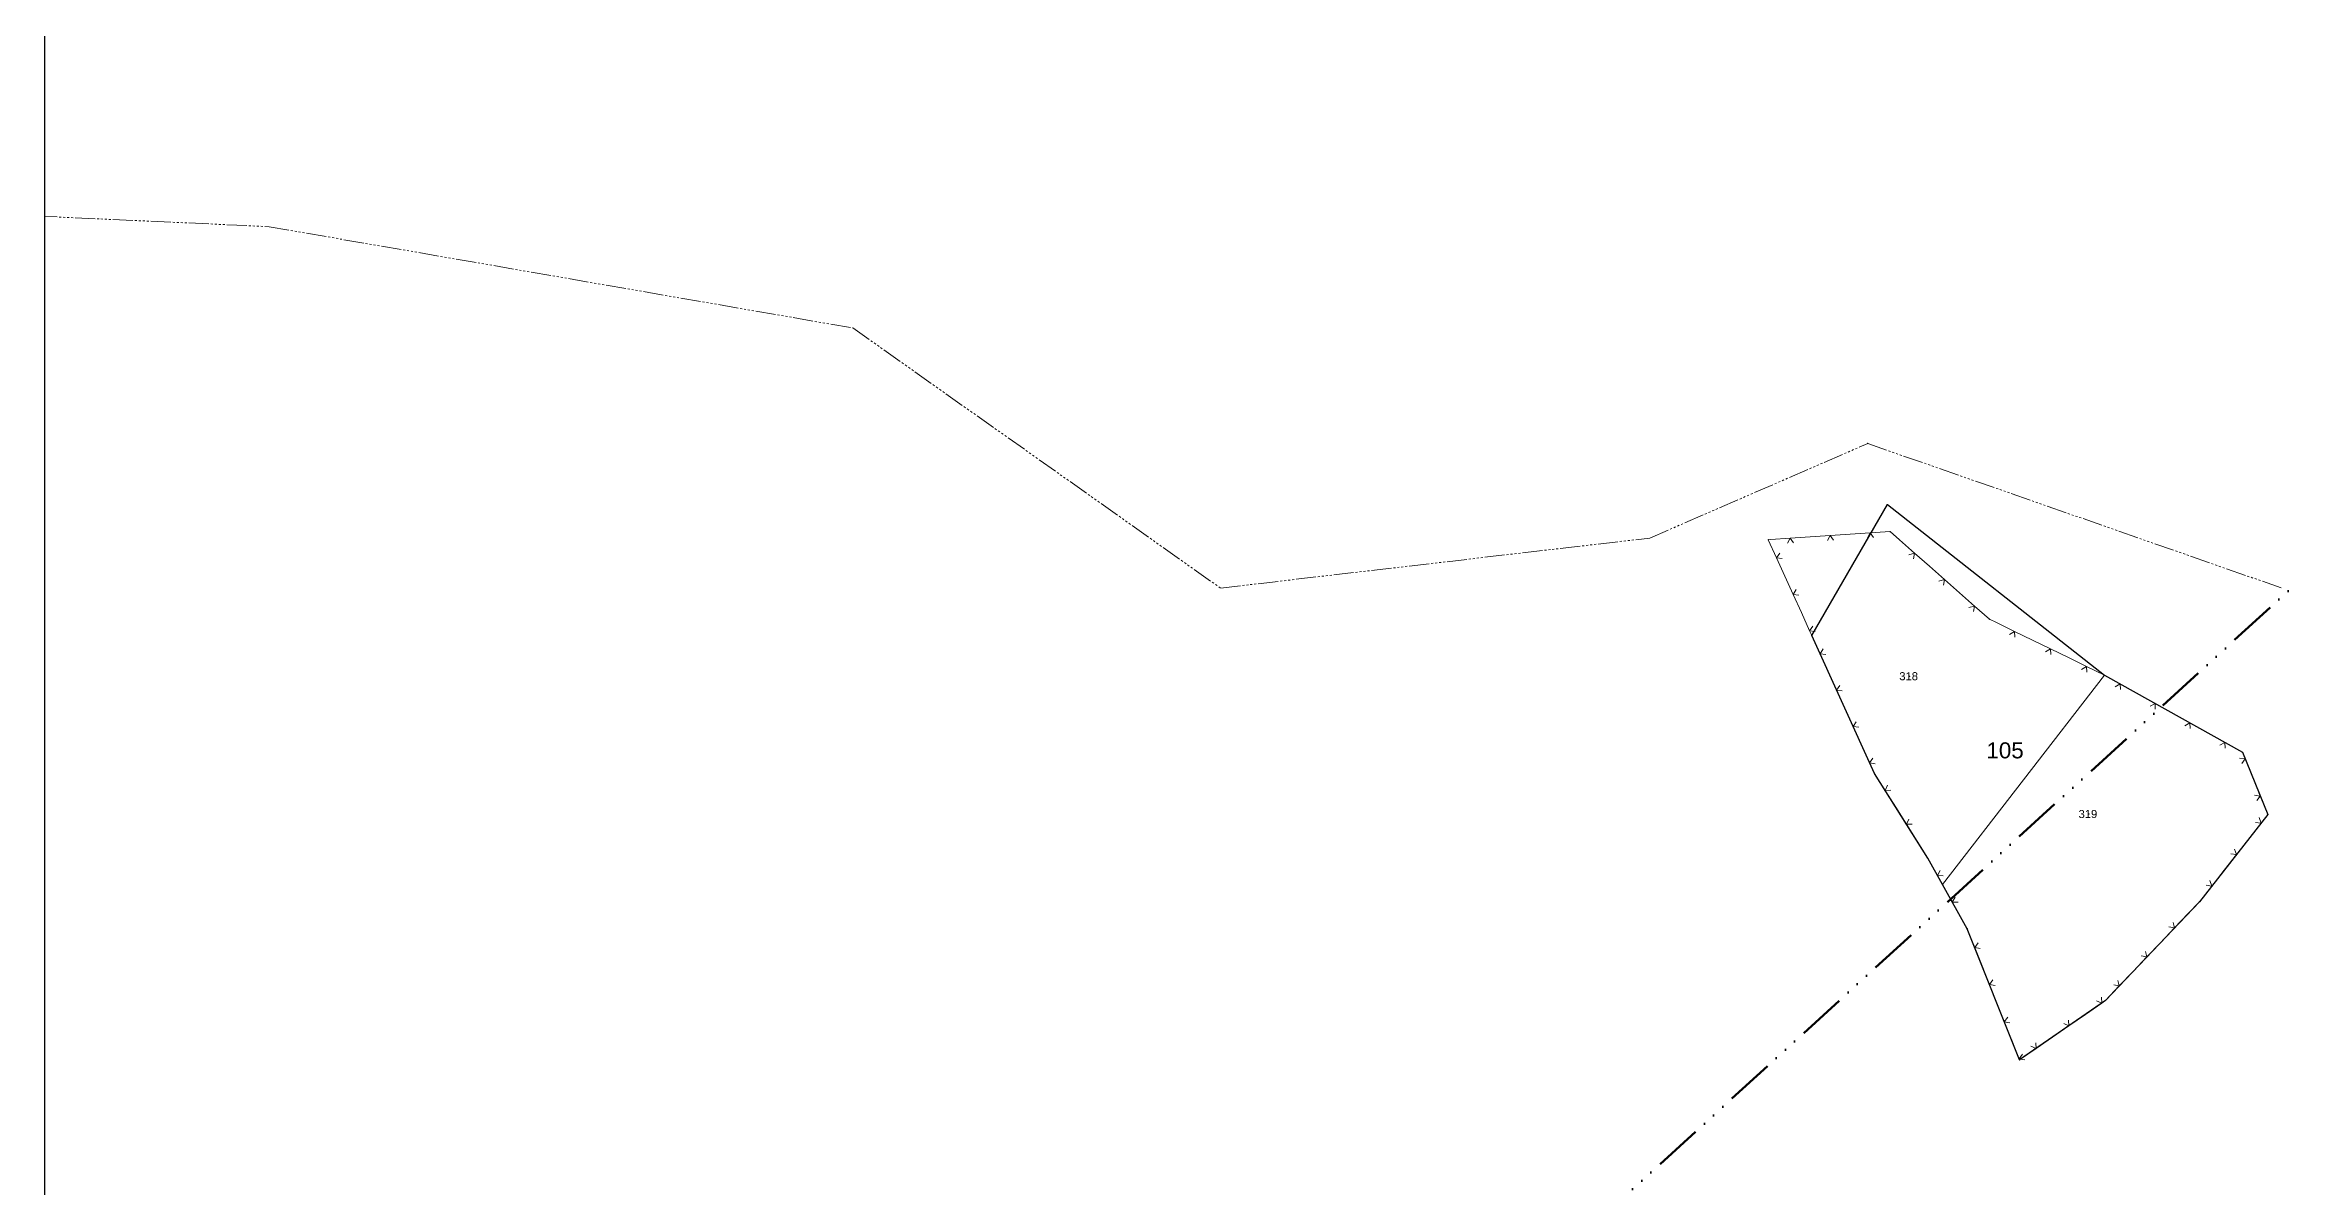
# Model space of a CAD drawing. Header units: millimetres. Extents: x 615240 to 617330, y 4151758 to 4153557.
# Drawn here: x 615240 to 615800, y 4152808 to 4153094 of the extents above; entities that cross this region are included whole.
import ezdxf
from ezdxf.xclip import XClip

# ---------------------------------------------------------------- set-up
doc = ezdxf.new("R2010")
doc.units = ezdxf.units.MM
doc.header["$XCLIPFRAME"] = 2
doc.linetypes.add('ACAD_ISO14W100', pattern=[24, 12, -3, 0, -3, 0, -3, 0, -3])
for name, color, linetype, lineweight in [('01_UYGALAN_TARAMA', 26, 'Continuous', 20), ('02_ADA_ALN_YENI', 7, 'Continuous', 30), ('02_ADA_NO_YENI', 18, 'Continuous', 0), ('03_PARSEL_ALN_ESKI', 18, 'Continuous', 0), ('03_PARSEL_ALN_YENI', 171, 'Continuous', 0), ('03_PARSEL_NO_ESKI', 5, 'Continuous', 0), ('03_PARSEL_SNR_YENI', 5, 'Continuous', 0), ('06_DETAY_SNR_KROKI', 4, 'Continuous', 0), ('07_SNRTIP_GECERLI', 30, 'Continuous', 0), ('07_SNRTIP_SABIT', 18, 'Continuous', 0), ('NOKTA_DETAY_YENI', 171, 'Continuous', 0), ('NOKTA_PARSEL_ESKI', 6, 'Continuous', 0), ('NOKTA_PARSEL_YENI', 30, 'Continuous', 0), ('TRAFO_BOLGE_TUM', 254, 'ACAD_ISO14W100', 70)]:
    doc.layers.add(name, color=color, linetype=linetype, lineweight=lineweight)
doc.styles.get("Standard").update_dxf_attribs({"font": 'Arial'})

# ---------------------------------------------------------------- blocks, each defined once
blk = doc.blocks.new('fggg')
at = {"layer": '01_UYGALAN_TARAMA', "color": 252}
for p, q in [((615238.48, 4153050.81, 622.53), (615243.48, 4153050.59, 622.53)), ((615243.98, 4153050.56, 622.53), (615244.48, 4153050.54, 622.53)), ((615244.97, 4153050.52, 622.53), (615245.47, 4153050.49, 622.53)), ((615245.97, 4153050.47, 622.53), (615246.47, 4153050.45, 622.53)), ((615246.97, 4153050.43, 622.53), (615247.47, 4153050.4, 622.53)), ((615247.97, 4153050.38, 622.53), (615252.97, 4153050.15, 622.53)), ((615253.47, 4153050.13, 622.53), (615253.97, 4153050.11, 622.53)), ((615254.46, 4153050.08, 622.53), (615254.96, 4153050.06, 622.53)), ((615255.46, 4153050.04, 622.53), (615255.96, 4153050.01, 622.53)), ((615256.46, 4153049.99, 622.53), (615256.96, 4153049.97, 622.53)), ((615257.46, 4153049.95, 622.53), (615262.46, 4153049.72, 622.53)), ((615262.96, 4153049.69, 622.53), (615263.46, 4153049.67, 622.53)), ((615263.95, 4153049.65, 622.53), (615264.45, 4153049.63, 622.53)), ((615264.95, 4153049.6, 622.53), (615265.45, 4153049.58, 622.53)), ((615265.95, 4153049.56, 622.53), (615266.45, 4153049.53, 622.53)), ((615266.95, 4153049.51, 622.53), (615271.95, 4153049.28, 622.53)), ((615272.45, 4153049.26, 622.53), (615272.95, 4153049.24, 622.53)), ((615273.44, 4153049.21, 622.53), (615273.94, 4153049.19, 622.53)), ((615274.44, 4153049.17, 622.53), (615274.94, 4153049.15, 622.53)), ((615275.44, 4153049.12, 622.53), (615275.94, 4153049.1, 622.53)), ((615276.44, 4153049.08, 622.53), (615281.44, 4153048.85, 622.53)), ((615281.94, 4153048.83, 622.53), (615282.44, 4153048.8, 622.53)), ((615282.93, 4153048.78, 622.53), (615283.43, 4153048.76, 622.53)), ((615283.93, 4153048.74, 622.53), (615284.43, 4153048.71, 622.53)), ((615284.93, 4153048.69, 622.53), (615285.43, 4153048.67, 622.53)), ((615285.93, 4153048.64, 622.53), (615290.93, 4153048.42, 622.53)), ((615291.43, 4153048.39, 622.53), (615291.93, 4153048.37, 622.53)), ((615292.43, 4153048.35, 622.53), (615292.92, 4153048.32, 622.53)), ((615293.42, 4153048.3, 622.53), (615293.92, 4153048.28, 622.53)), ((615294.42, 4153048.26, 622.53), (615294.92, 4153048.23, 622.53)), ((615295.42, 4153048.21, 622.53), (615296.49, 4153048.16, 622.53)), ((615296.49, 4153048.16, 622.53), (615301.41, 4153047.31, 622.53)), ((615301.9, 4153047.22, 622.53), (615302.4, 4153047.14, 622.53)), ((615302.89, 4153047.05, 622.53), (615303.38, 4153046.96, 622.53)), ((615303.87, 4153046.88, 622.53), (615304.37, 4153046.79, 622.53)), ((615304.86, 4153046.71, 622.53), (615305.35, 4153046.62, 622.53)), ((615305.85, 4153046.54, 622.53), (615310.77, 4153045.68, 622.53)), ((615311.26, 4153045.6, 622.53), (615311.76, 4153045.51, 622.53)), ((615312.25, 4153045.43, 622.53), (615312.74, 4153045.34, 622.53)), ((615313.24, 4153045.26, 622.53), (615313.73, 4153045.17, 622.53)), ((615314.22, 4153045.08, 622.53), (615314.71, 4153045, 622.53)), ((615315.21, 4153044.91, 622.53), (615320.13, 4153044.06, 622.53)), ((615320.62, 4153043.97, 622.53), (615321.12, 4153043.89, 622.53)), ((615321.61, 4153043.8, 622.53), (615322.1, 4153043.72, 622.53)), ((615322.6, 4153043.63, 622.53), (615323.09, 4153043.55, 622.53)), ((615323.58, 4153043.46, 622.53), (615324.07, 4153043.38, 622.53)), ((615324.57, 4153043.29, 622.53), (615329.49, 4153042.43, 622.53)), ((615329.98, 4153042.35, 622.53), (615330.48, 4153042.26, 622.53)), ((615330.97, 4153042.18, 622.53), (615331.46, 4153042.09, 622.53)), ((615331.96, 4153042.01, 622.53), (615332.45, 4153041.92, 622.53)), ((615332.94, 4153041.84, 622.53), (615333.43, 4153041.75, 622.53)), ((615333.93, 4153041.67, 622.53), (615338.85, 4153040.81, 622.53)), ((615339.35, 4153040.73, 622.53), (615339.84, 4153040.64, 622.53)), ((615340.33, 4153040.55, 622.53), (615340.82, 4153040.47, 622.53)), ((615341.32, 4153040.38, 622.53), (615341.81, 4153040.3, 622.53)), ((615342.3, 4153040.21, 622.53), (615342.79, 4153040.13, 622.53)), ((615343.29, 4153040.04, 622.53), (615348.21, 4153039.19, 622.53)), ((615348.71, 4153039.1, 622.53), (615349.2, 4153039.02, 622.53)), ((615349.69, 4153038.93, 622.53), (615350.18, 4153038.85, 622.53)), ((615350.68, 4153038.76, 622.53), (615351.17, 4153038.67, 622.53)), ((615351.66, 4153038.59, 622.53), (615352.15, 4153038.5, 622.53)), ((615352.65, 4153038.42, 622.53), (615357.57, 4153037.56, 622.53)), ((615358.07, 4153037.48, 622.53), (615358.56, 4153037.39, 622.53)), ((615359.05, 4153037.31, 622.53), (615359.54, 4153037.22, 622.53)), ((615360.04, 4153037.14, 622.53), (615360.53, 4153037.05, 622.53)), ((615361.02, 4153036.96, 622.53), (615361.51, 4153036.88, 622.53)), ((615362.01, 4153036.79, 622.53), (615366.93, 4153035.94, 622.53)), ((615367.43, 4153035.85, 622.53), (615367.92, 4153035.77, 622.53)), ((615368.41, 4153035.68, 622.53), (615368.9, 4153035.6, 622.53)), ((615369.4, 4153035.51, 622.53), (615369.89, 4153035.43, 622.53)), ((615370.38, 4153035.34, 622.53), (615370.87, 4153035.26, 622.53)), ((615371.37, 4153035.17, 622.53), (615376.29, 4153034.32, 622.53)), ((615376.79, 4153034.23, 622.53), (615377.28, 4153034.14, 622.53)), ((615377.77, 4153034.06, 622.53), (615378.26, 4153033.97, 622.53)), ((615378.76, 4153033.89, 622.53), (615379.25, 4153033.8, 622.53)), ((615379.74, 4153033.72, 622.53), (615380.23, 4153033.63, 622.53)), ((615380.73, 4153033.55, 622.53), (615385.65, 4153032.69, 622.53)), ((615386.15, 4153032.61, 622.53), (615386.64, 4153032.52, 622.53)), ((615387.13, 4153032.43, 622.53), (615387.62, 4153032.35, 622.53)), ((615388.12, 4153032.26, 622.53), (615388.61, 4153032.18, 622.53)), ((615389.1, 4153032.09, 622.53), (615389.59, 4153032.01, 622.53)), ((615390.09, 4153031.92, 622.53), (615395.01, 4153031.07, 622.53)), ((615395.51, 4153030.98, 622.53), (615396, 4153030.9, 622.53)), ((615396.49, 4153030.81, 622.53), (615396.98, 4153030.73, 622.53)), ((615397.48, 4153030.64, 622.53), (615397.97, 4153030.55, 622.53)), ((615398.46, 4153030.47, 622.53), (615398.95, 4153030.38, 622.53)), ((615399.45, 4153030.3, 622.53), (615404.37, 4153029.44, 622.53)), ((615404.87, 4153029.36, 622.53), (615405.36, 4153029.27, 622.53)), ((615405.85, 4153029.19, 622.53), (615406.34, 4153029.1, 622.53)), ((615406.84, 4153029.02, 622.53), (615407.33, 4153028.93, 622.53)), ((615407.82, 4153028.85, 622.53), (615408.31, 4153028.76, 622.53)), ((615408.81, 4153028.67, 622.53), (615413.73, 4153027.82, 622.53)), ((615414.23, 4153027.73, 622.53), (615414.72, 4153027.65, 622.53)), ((615415.21, 4153027.56, 622.53), (615415.7, 4153027.48, 622.53)), ((615416.2, 4153027.39, 622.53), (615416.69, 4153027.31, 622.53)), ((615417.18, 4153027.22, 622.53), (615417.67, 4153027.14, 622.53)), ((615418.17, 4153027.05, 622.53), (615423.09, 4153026.2, 622.53)), ((615423.59, 4153026.11, 622.53), (615424.08, 4153026.02, 622.53)), ((615424.57, 4153025.94, 622.53), (615425.06, 4153025.85, 622.53)), ((615425.56, 4153025.77, 622.53), (615426.05, 4153025.68, 622.53)), ((615426.54, 4153025.6, 622.53), (615427.04, 4153025.51, 622.53)), ((615427.53, 4153025.43, 622.53), (615432.45, 4153024.57, 622.53)), ((615432.95, 4153024.49, 622.53), (615433.44, 4153024.4, 622.53)), ((615433.93, 4153024.32, 622.53), (615434.42, 4153024.23, 622.53)), ((615434.92, 4153024.14, 622.53), (615435.41, 4153024.06, 622.53)), ((615435.9, 4153023.97, 622.53), (615436.4, 4153023.89, 622.53)), ((615436.89, 4153023.8, 622.53), (615441.81, 4153022.95, 622.53)), ((615442.31, 4153022.86, 622.53), (615442.43, 4153022.84, 622.53)), ((615442.43, 4153022.84, 622.53), (615446.51, 4153019.95, 622.53)), ((615446.92, 4153019.66, 622.53), (615447.33, 4153019.38, 622.53)), ((615447.74, 4153019.09, 622.53), (615448.15, 4153018.8, 622.53)), ((615448.56, 4153018.51, 622.53), (615448.96, 4153018.22, 622.53)), ((615449.37, 4153017.93, 622.53), (615449.78, 4153017.64, 622.53)), ((615450.19, 4153017.35, 622.53), (615454.27, 4153014.47, 622.53)), ((615454.68, 4153014.18, 622.53), (615455.09, 4153013.89, 622.53)), ((615455.49, 4153013.6, 622.53), (615455.9, 4153013.31, 622.53)), ((615456.31, 4153013.02, 622.53), (615456.72, 4153012.73, 622.53)), ((615457.13, 4153012.45, 622.53), (615457.54, 4153012.16, 622.53)), ((615457.94, 4153011.87, 622.53), (615462.03, 4153008.98, 622.53)), ((615462.43, 4153008.69, 622.53), (615462.84, 4153008.4, 622.53)), ((615463.25, 4153008.12, 622.53), (615463.66, 4153007.83, 622.53)), ((615464.07, 4153007.54, 622.53), (615464.48, 4153007.25, 622.53)), ((615464.88, 4153006.96, 622.53), (615465.29, 4153006.67, 622.53)), ((615465.7, 4153006.38, 622.53), (615469.78, 4153003.5, 622.53)), ((615470.19, 4153003.21, 622.53), (615470.6, 4153002.92, 622.53)), ((615471.01, 4153002.63, 622.53), (615471.41, 4153002.34, 622.53)), ((615471.82, 4153002.05, 622.53), (615472.23, 4153001.76, 622.53)), ((615472.64, 4153001.47, 622.53), (615473.05, 4153001.19, 622.53)), ((615473.46, 4153000.9, 622.53), (615477.54, 4152998.01, 622.53)), ((615477.95, 4152997.72, 622.53), (615478.35, 4152997.43, 622.53)), ((615478.76, 4152997.14, 622.53), (615479.17, 4152996.85, 622.53)), ((615479.58, 4152996.57, 622.53), (615479.99, 4152996.28, 622.53)), ((615480.4, 4152995.99, 622.53), (615480.8, 4152995.7, 622.53)), ((615481.21, 4152995.41, 622.53), (615485.29, 4152992.52, 622.53)), ((615485.7, 4152992.23, 622.53), (615486.11, 4152991.95, 622.53)), ((615691.21, 4152991.84, 622.53), (615691.67, 4152992.04, 622.53)), ((615692.13, 4152992.24, 622.53), (615692.59, 4152992.44, 622.53)), ((615693.05, 4152992.64, 622.53), (615693.5, 4152992.84, 622.53)), ((615693.96, 4152993.04, 622.53), (615696.13, 4152993.98, 622.53)), ((615696.13, 4152993.98, 622.53), (615700.85, 4152992.33, 622.53)), ((615701.32, 4152992.16, 622.53), (615701.79, 4152992, 622.53)), ((615486.52, 4152991.66, 622.53), (615486.93, 4152991.37, 622.53)), ((615487.33, 4152991.08, 622.53), (615487.74, 4152990.79, 622.53)), ((615488.15, 4152990.5, 622.53), (615488.56, 4152990.21, 622.53)), ((615488.97, 4152989.92, 622.53), (615493.05, 4152987.04, 622.53)), ((615493.46, 4152986.75, 622.53), (615493.87, 4152986.46, 622.53)), ((615676.53, 4152985.48, 622.53), (615681.12, 4152987.47, 622.53)), ((615681.58, 4152987.66, 622.53), (615682.04, 4152987.86, 622.53)), ((615682.5, 4152988.06, 622.53), (615682.95, 4152988.26, 622.53)), ((615683.41, 4152988.46, 622.53), (615683.87, 4152988.66, 622.53)), ((615684.33, 4152988.86, 622.53), (615684.79, 4152989.06, 622.53)), ((615685.25, 4152989.26, 622.53), (615689.84, 4152991.25, 622.53)), ((615690.29, 4152991.45, 622.53), (615690.75, 4152991.64, 622.53)), ((615702.27, 4152991.83, 622.53), (615702.74, 4152991.67, 622.53)), ((615703.21, 4152991.51, 622.53), (615703.68, 4152991.34, 622.53)), ((615704.15, 4152991.18, 622.53), (615704.63, 4152991.01, 622.53)), ((615705.1, 4152990.85, 622.53), (615709.82, 4152989.2, 622.53)), ((615710.29, 4152989.03, 622.53), (615710.76, 4152988.87, 622.53)), ((615711.24, 4152988.7, 622.53), (615711.71, 4152988.54, 622.53)), ((615712.18, 4152988.37, 622.53), (615712.65, 4152988.21, 622.53)), ((615713.12, 4152988.05, 622.53), (615713.6, 4152987.88, 622.53)), ((615714.07, 4152987.72, 622.53), (615718.79, 4152986.07, 622.53)), ((615494.27, 4152986.17, 622.53), (615494.68, 4152985.88, 622.53)), ((615495.09, 4152985.59, 622.53), (615495.5, 4152985.31, 622.53)), ((615495.91, 4152985.02, 622.53), (615496.32, 4152984.73, 622.53)), ((615496.72, 4152984.44, 622.53), (615500.81, 4152981.55, 622.53)), ((615501.21, 4152981.26, 622.53), (615501.62, 4152980.97, 622.53)), ((615665.98, 4152980.9, 622.53), (615666.44, 4152981.1, 622.53)), ((615666.9, 4152981.3, 622.53), (615667.36, 4152981.5, 622.53)), ((615667.82, 4152981.69, 622.53), (615672.4, 4152983.68, 622.53)), ((615672.86, 4152983.88, 622.53), (615673.32, 4152984.08, 622.53)), ((615673.78, 4152984.28, 622.53), (615674.24, 4152984.48, 622.53)), ((615674.7, 4152984.68, 622.53), (615675.16, 4152984.88, 622.53)), ((615675.62, 4152985.08, 622.53), (615676.07, 4152985.28, 622.53)), ((615719.26, 4152985.9, 622.53), (615719.73, 4152985.74, 622.53)), ((615720.2, 4152985.57, 622.53), (615720.68, 4152985.41, 622.53)), ((615721.15, 4152985.24, 622.53), (615721.62, 4152985.08, 622.53)), ((615722.09, 4152984.91, 622.53), (615722.56, 4152984.75, 622.53)), ((615723.04, 4152984.59, 622.53), (615727.76, 4152982.94, 622.53)), ((615728.23, 4152982.77, 622.53), (615728.7, 4152982.61, 622.53)), ((615729.17, 4152982.44, 622.53), (615729.65, 4152982.28, 622.53)), ((615730.12, 4152982.11, 622.53), (615730.59, 4152981.95, 622.53)), ((615731.06, 4152981.78, 622.53), (615731.53, 4152981.62, 622.53)), ((615732.01, 4152981.45, 622.53), (615736.73, 4152979.81, 622.53)), ((615502.03, 4152980.69, 622.53), (615502.44, 4152980.4, 622.53)), ((615502.85, 4152980.11, 622.53), (615503.26, 4152979.82, 622.53)), ((615503.66, 4152979.53, 622.53), (615504.07, 4152979.24, 622.53)), ((615504.48, 4152978.95, 622.53), (615508.56, 4152976.07, 622.53)), ((615508.97, 4152975.78, 622.53), (615509.38, 4152975.49, 622.53)), ((615509.79, 4152975.2, 622.53), (615510.19, 4152974.91, 622.53)), ((615650.39, 4152974.13, 622.53), (615654.97, 4152976.12, 622.53)), ((615655.43, 4152976.32, 622.53), (615655.89, 4152976.52, 622.53)), ((615656.35, 4152976.72, 622.53), (615656.81, 4152976.92, 622.53)), ((615657.27, 4152977.12, 622.53), (615657.73, 4152977.32, 622.53)), ((615658.19, 4152977.52, 622.53), (615658.64, 4152977.71, 622.53)), ((615659.1, 4152977.91, 622.53), (615663.69, 4152979.9, 622.53)), ((615664.15, 4152980.1, 622.53), (615664.61, 4152980.3, 622.53)), ((615665.07, 4152980.5, 622.53), (615665.52, 4152980.7, 622.53)), ((615737.2, 4152979.64, 622.53), (615737.67, 4152979.48, 622.53)), ((615738.14, 4152979.31, 622.53), (615738.62, 4152979.15, 622.53)), ((615739.09, 4152978.98, 622.53), (615739.56, 4152978.82, 622.53)), ((615740.03, 4152978.65, 622.53), (615740.5, 4152978.49, 622.53)), ((615740.98, 4152978.32, 622.53), (615745.7, 4152976.68, 622.53)), ((615746.17, 4152976.51, 622.53), (615746.64, 4152976.35, 622.53)), ((615747.11, 4152976.18, 622.53), (615747.58, 4152976.02, 622.53)), ((615748.06, 4152975.85, 622.53), (615748.53, 4152975.69, 622.53)), ((615749, 4152975.52, 622.53), (615749.47, 4152975.36, 622.53)), ((615749.95, 4152975.19, 622.53), (615754.67, 4152973.55, 622.53)), ((615510.6, 4152974.62, 622.53), (615511.01, 4152974.33, 622.53)), ((615511.42, 4152974.04, 622.53), (615511.83, 4152973.76, 622.53)), ((615512.24, 4152973.47, 622.53), (615516.32, 4152970.58, 622.53)), ((615516.73, 4152970.29, 622.53), (615517.13, 4152970, 622.53)), ((615517.54, 4152969.71, 622.53), (615517.95, 4152969.42, 622.53)), ((615635.15, 4152969.59, 622.53), (615635.65, 4152969.65, 622.53)), ((615636.15, 4152969.71, 622.53), (615636.64, 4152969.77, 622.53)), ((615637.14, 4152969.82, 622.53), (615637.64, 4152969.88, 622.53)), ((615638.13, 4152969.94, 622.53), (615641.67, 4152970.35, 622.53)), ((615641.67, 4152970.35, 622.53), (615646.26, 4152972.34, 622.53)), ((615646.72, 4152972.54, 622.53), (615647.18, 4152972.74, 622.53)), ((615647.64, 4152972.94, 622.53), (615648.09, 4152973.14, 622.53)), ((615648.55, 4152973.34, 622.53), (615649.01, 4152973.54, 622.53)), ((615649.47, 4152973.74, 622.53), (615649.93, 4152973.93, 622.53)), ((615755.14, 4152973.38, 622.53), (615755.61, 4152973.22, 622.53)), ((615756.08, 4152973.05, 622.53), (615756.55, 4152972.89, 622.53)), ((615757.03, 4152972.72, 622.53), (615757.5, 4152972.56, 622.53)), ((615757.97, 4152972.39, 622.53), (615758.44, 4152972.23, 622.53)), ((615758.91, 4152972.06, 622.53), (615763.64, 4152970.42, 622.53)), ((615764.11, 4152970.25, 622.53), (615764.58, 4152970.09, 622.53)), ((615765.05, 4152969.92, 622.53), (615765.52, 4152969.76, 622.53)), ((615766, 4152969.59, 622.53), (615766.47, 4152969.43, 622.53)), ((615518.36, 4152969.14, 622.53), (615518.77, 4152968.85, 622.53)), ((615519.18, 4152968.56, 622.53), (615519.58, 4152968.27, 622.53)), ((615519.99, 4152967.98, 622.53), (615524.07, 4152965.09, 622.53)), ((615524.48, 4152964.81, 622.53), (615524.89, 4152964.52, 622.53)), ((615525.3, 4152964.23, 622.53), (615525.71, 4152963.94, 622.53)), ((615586.98, 4152963.97, 622.53), (615587.48, 4152964.03, 622.53)), ((615587.97, 4152964.09, 622.53), (615588.47, 4152964.15, 622.53)), ((615588.97, 4152964.21, 622.53), (615589.46, 4152964.26, 622.53)), ((615589.96, 4152964.32, 622.53), (615590.46, 4152964.38, 622.53)), ((615590.95, 4152964.44, 622.53), (615595.92, 4152965.02, 622.53)), ((615596.41, 4152965.07, 622.53), (615596.91, 4152965.13, 622.53)), ((615597.41, 4152965.19, 622.53), (615597.9, 4152965.25, 622.53)), ((615598.4, 4152965.31, 622.53), (615598.9, 4152965.36, 622.53)), ((615599.39, 4152965.42, 622.53), (615599.89, 4152965.48, 622.53)), ((615600.39, 4152965.54, 622.53), (615605.35, 4152966.12, 622.53)), ((615605.85, 4152966.18, 622.53), (615606.35, 4152966.23, 622.53)), ((615606.84, 4152966.29, 622.53), (615607.34, 4152966.35, 622.53)), ((615607.84, 4152966.41, 622.53), (615608.33, 4152966.46, 622.53)), ((615608.83, 4152966.52, 622.53), (615609.33, 4152966.58, 622.53)), ((615609.82, 4152966.64, 622.53), (615614.79, 4152967.22, 622.53)), ((615615.29, 4152967.28, 622.53), (615615.78, 4152967.33, 622.53)), ((615616.28, 4152967.39, 622.53), (615616.78, 4152967.45, 622.53)), ((615617.27, 4152967.51, 622.53), (615617.77, 4152967.56, 622.53)), ((615618.27, 4152967.62, 622.53), (615618.76, 4152967.68, 622.53)), ((615619.26, 4152967.74, 622.53), (615624.23, 4152968.32, 622.53)), ((615624.72, 4152968.38, 622.53), (615625.22, 4152968.43, 622.53)), ((615625.72, 4152968.49, 622.53), (615626.21, 4152968.55, 622.53)), ((615626.71, 4152968.61, 622.53), (615627.21, 4152968.67, 622.53)), ((615627.7, 4152968.72, 622.53), (615628.2, 4152968.78, 622.53)), ((615628.7, 4152968.84, 622.53), (615633.66, 4152969.42, 622.53)), ((615634.16, 4152969.48, 622.53), (615634.66, 4152969.53, 622.53)), ((615766.94, 4152969.26, 622.53), (615767.41, 4152969.1, 622.53)), ((615767.88, 4152968.93, 622.53), (615772.6, 4152967.28, 622.53)), ((615773.08, 4152967.12, 622.53), (615773.55, 4152966.96, 622.53)), ((615774.02, 4152966.79, 622.53), (615774.49, 4152966.63, 622.53)), ((615774.96, 4152966.46, 622.53), (615775.44, 4152966.3, 622.53)), ((615775.91, 4152966.13, 622.53), (615776.38, 4152965.97, 622.53)), ((615776.85, 4152965.8, 622.53), (615781.57, 4152964.15, 622.53)), ((615782.05, 4152963.99, 622.53), (615782.52, 4152963.82, 622.53)), ((615526.11, 4152963.65, 622.53), (615526.52, 4152963.36, 622.53)), ((615526.93, 4152963.07, 622.53), (615527.34, 4152962.78, 622.53)), ((615527.75, 4152962.5, 622.53), (615531.83, 4152959.61, 622.53)), ((615532.24, 4152959.32, 622.53), (615532.65, 4152959.03, 622.53)), ((615533.05, 4152958.74, 622.53), (615533.46, 4152958.45, 622.53)), ((615534.34, 4152957.84, 622.53), (615539.3, 4152958.41, 622.53)), ((615539.8, 4152958.47, 622.53), (615540.29, 4152958.53, 622.53)), ((615540.79, 4152958.59, 622.53), (615541.29, 4152958.65, 622.53)), ((615541.78, 4152958.7, 622.53), (615542.28, 4152958.76, 622.53)), ((615542.78, 4152958.82, 622.53), (615543.27, 4152958.88, 622.53)), ((615543.77, 4152958.94, 622.53), (615548.74, 4152959.52, 622.53)), ((615549.23, 4152959.57, 622.53), (615549.73, 4152959.63, 622.53)), ((615550.23, 4152959.69, 622.53), (615550.72, 4152959.75, 622.53)), ((615551.22, 4152959.8, 622.53), (615551.72, 4152959.86, 622.53)), ((615552.21, 4152959.92, 622.53), (615552.71, 4152959.98, 622.53)), ((615553.21, 4152960.04, 622.53), (615558.17, 4152960.62, 622.53)), ((615558.67, 4152960.67, 622.53), (615559.17, 4152960.73, 622.53)), ((615559.66, 4152960.79, 622.53), (615560.16, 4152960.85, 622.53)), ((615560.66, 4152960.9, 622.53), (615561.15, 4152960.96, 622.53)), ((615561.65, 4152961.02, 622.53), (615562.15, 4152961.08, 622.53)), ((615562.64, 4152961.14, 622.53), (615567.61, 4152961.72, 622.53)), ((615568.11, 4152961.77, 622.53), (615568.6, 4152961.83, 622.53)), ((615569.1, 4152961.89, 622.53), (615569.6, 4152961.95, 622.53)), ((615570.09, 4152962.01, 622.53), (615570.59, 4152962.06, 622.53)), ((615571.09, 4152962.12, 622.53), (615571.58, 4152962.18, 622.53)), ((615572.08, 4152962.24, 622.53), (615577.05, 4152962.82, 622.53)), ((615577.54, 4152962.87, 622.53), (615578.04, 4152962.93, 622.53)), ((615578.54, 4152962.99, 622.53), (615579.03, 4152963.05, 622.53)), ((615579.53, 4152963.11, 622.53), (615580.03, 4152963.16, 622.53)), ((615580.52, 4152963.22, 622.53), (615581.02, 4152963.28, 622.53)), ((615581.52, 4152963.34, 622.53), (615586.48, 4152963.92, 622.53)), ((615782.99, 4152963.66, 622.53), (615783.46, 4152963.5, 622.53)), ((615783.93, 4152963.33, 622.53), (615784.41, 4152963.17, 622.53)), ((615784.88, 4152963, 622.53), (615785.35, 4152962.84, 622.53)), ((615785.82, 4152962.67, 622.53), (615790.54, 4152961.02, 622.53)), ((615791.02, 4152960.86, 622.53), (615791.49, 4152960.69, 622.53)), ((615791.96, 4152960.53, 622.53), (615792.43, 4152960.36, 622.53)), ((615792.9, 4152960.2, 622.53), (615793.38, 4152960.04, 622.53)), ((615793.85, 4152959.87, 622.53), (615794.32, 4152959.71, 622.53)), ((615794.79, 4152959.54, 622.53), (615799.51, 4152957.89, 622.53)), ((615533.87, 4152958.16, 622.53), (615534.28, 4152957.88, 622.53))]:
    blk.add_line(p, q, dxfattribs=at)
blk.add_point((615696.13, 4152993.98, 633.3), dxfattribs=at)
blk.add_point((615696.13, 4152993.98, 633.3), dxfattribs=at)
at = {"layer": '02_ADA_ALN_YENI', "color": 252}
blk.add_polyline3d([(615701.09, 4152978.7, 0), (615755.28, 4152936.09, 0), (615789.78, 4152916.83, 0), (615796.13, 4152901.25, 0), (615779.05, 4152879.46, 0), (615755.57, 4152854.79, 0), (615734.08, 4152839.94, 0), (615721, 4152872.69, 0), (615714.83, 4152883.73, 0), (615711.12, 4152890.38, 0), (615697.79, 4152911.51, 0), (615682.13, 4152946, 0), (615701.09, 4152978.7, 0)], close=True, dxfattribs=at)
at = {"layer": '03_PARSEL_ALN_ESKI', "color": 252}
for p in [(615706.64, 4152935.82), (615751.45, 4152901.38)]:
    blk.add_point(p, dxfattribs=at)
at = {"layer": '03_PARSEL_ALN_YENI', "color": 252}
for points in [[(615682.13, 4152946, 0), (615701.09, 4152978.7, 0), (615755.28, 4152936.09, 0), (615714.83, 4152883.73, 0), (615711.12, 4152890.38, 0), (615697.79, 4152911.51, 0), (615682.13, 4152946, 0)], [(615714.83, 4152883.73, 0), (615755.28, 4152936.09, 0), (615789.78, 4152916.83, 0), (615796.13, 4152901.25, 0), (615779.05, 4152879.46, 0), (615755.57, 4152854.79, 0), (615734.08, 4152839.94, 0), (615721, 4152872.69, 0), (615714.83, 4152883.73, 0)]]:
    blk.add_polyline3d(points, close=True, dxfattribs=at)
at = {"layer": '03_PARSEL_SNR_YENI', "color": 252}
for p, q in [((615682.13, 4152946, 0.95), (615684.2, 4152941.45, 0.95)), ((615684.2, 4152941.45, 0.95), (615685, 4152942.64, 0.95)), ((615685.62, 4152941.27, 0.95), (615684.2, 4152941.45, 0.95)), ((615684.2, 4152941.45, 0.95), (615686.26, 4152936.9, 0.95)), ((615686.26, 4152936.9, 0.95), (615688.33, 4152932.34, 0.95)), ((615759.22, 4152933.89, 0.95), (615755.28, 4152936.09, 0.95)), ((615688.33, 4152932.34, 0.95), (615689.13, 4152933.53, 0.95)), ((615689.75, 4152932.17, 0.95), (615688.33, 4152932.34, 0.95)), ((615688.33, 4152932.34, 0.95), (615690.4, 4152927.79, 0.95)), ((615757.97, 4152933.19, 0.95), (615759.22, 4152933.89, 0.95)), ((615763.58, 4152931.46, 0.95), (615759.22, 4152933.89, 0.95)), ((615759.22, 4152933.89, 0.95), (615759.28, 4152932.46, 0.95)), ((615767.95, 4152929.02, 0.95), (615763.58, 4152931.46, 0.95)), ((615690.4, 4152927.79, 0.95), (615692.47, 4152923.24, 0.95)), ((615766.7, 4152928.32, 0.95), (615767.95, 4152929.02, 0.95)), ((615772.31, 4152926.58, 0.95), (615767.95, 4152929.02, 0.95)), ((615767.95, 4152929.02, 0.95), (615768.01, 4152927.59, 0.95)), ((615776.68, 4152924.14, 0.95), (615772.31, 4152926.58, 0.95)), ((615692.47, 4152923.24, 0.95), (615693.27, 4152924.43, 0.95)), ((615693.89, 4152923.06, 0.95), (615692.47, 4152923.24, 0.95)), ((615692.47, 4152923.24, 0.95), (615694.53, 4152918.69, 0.95)), ((615775.43, 4152923.45, 0.95), (615776.68, 4152924.14, 0.95)), ((615781.05, 4152921.71, 0.95), (615776.68, 4152924.14, 0.95)), ((615776.68, 4152924.14, 0.95), (615776.74, 4152922.71, 0.95)), ((615785.41, 4152919.27, 0.95), (615781.05, 4152921.71, 0.95)), ((615784.16, 4152918.57, 0.95), (615785.41, 4152919.27, 0.95)), ((615789.78, 4152916.83, 0.95), (615785.41, 4152919.27, 0.95)), ((615785.41, 4152919.27, 0.95), (615785.47, 4152917.84, 0.95)), ((615694.53, 4152918.69, 0.95), (615696.6, 4152914.13, 0.95)), ((615696.6, 4152914.13, 0.95), (615697.4, 4152915.32, 0.95)), ((615698.02, 4152913.95, 0.95), (615696.6, 4152914.13, 0.95)), ((615696.6, 4152914.13, 0.95), (615697.79, 4152911.51, 0.95)), ((615789.06, 4152915.37, 0.95), (615790.47, 4152915.14, 0.95)), ((615790.47, 4152915.14, 0.95), (615789.62, 4152913.98, 0.95)), ((615790.47, 4152915.14, 0.95), (615789.78, 4152916.83, 0.95)), ((615792.36, 4152910.51, 0.95), (615790.47, 4152915.14, 0.95)), ((615697.79, 4152911.51, 0.95), (615700.46, 4152907.28, 0.95)), ((615700.46, 4152907.28, 0.95), (615701.09, 4152908.57, 0.95)), ((615794.24, 4152905.88, 0.95), (615792.36, 4152910.51, 0.95)), ((615701.89, 4152907.3, 0.95), (615700.46, 4152907.28, 0.95)), ((615700.46, 4152907.28, 0.95), (615703.13, 4152903.05, 0.95)), ((615703.13, 4152903.05, 0.95), (615705.79, 4152898.82, 0.95)), ((615792.83, 4152906.11, 0.95), (615794.24, 4152905.88, 0.95)), ((615794.24, 4152905.88, 0.95), (615793.4, 4152904.72, 0.95)), ((615796.13, 4152901.25, 0.95), (615794.24, 4152905.88, 0.95)), ((615705.79, 4152898.82, 0.95), (615706.43, 4152900.11, 0.95)), ((615707.23, 4152898.84, 0.95), (615705.79, 4152898.82, 0.95)), ((615705.79, 4152898.82, 0.95), (615708.46, 4152894.6, 0.95)), ((615791.39, 4152895.2, 0.95), (615794.47, 4152899.13, 0.95)), ((615794.47, 4152899.13, 0.95), (615793.05, 4152899.29, 0.95)), ((615793.98, 4152900.48, 0.95), (615794.47, 4152899.13, 0.95)), ((615794.47, 4152899.13, 0.95), (615796.13, 4152901.25, 0.95)), ((615708.46, 4152894.6, 0.95), (615711.12, 4152890.38, 0.95)), ((615785.22, 4152887.33, 0.95), (615788.3, 4152891.26, 0.95)), ((615788.3, 4152891.26, 0.95), (615786.88, 4152891.43, 0.95)), ((615787.81, 4152892.61, 0.95), (615788.3, 4152891.26, 0.95)), ((615788.3, 4152891.26, 0.95), (615791.39, 4152895.2, 0.95)), ((615711.12, 4152890.38, 0.95), (615713.56, 4152886.02, 0.95)), ((615713.56, 4152886.02, 0.95), (615714.26, 4152887.27, 0.95)), ((615714.99, 4152885.96, 0.95), (615713.56, 4152886.02, 0.95)), ((615713.56, 4152886.02, 0.95), (615714.83, 4152883.73, 0.95)), ((615782.13, 4152883.39, 0.95), (615785.22, 4152887.33, 0.95)), ((615714.83, 4152883.73, 0.95), (615717.27, 4152879.37, 0.95)), ((615717.27, 4152879.37, 0.95), (615717.97, 4152880.62, 0.95)), ((615779.05, 4152879.46, 0.95), (615782.13, 4152883.39, 0.95)), ((615782.13, 4152883.39, 0.95), (615780.71, 4152883.56, 0.95)), ((615781.64, 4152884.74, 0.95), (615782.13, 4152883.39, 0.95)), ((615718.7, 4152879.31, 0.95), (615717.27, 4152879.37, 0.95)), ((615717.27, 4152879.37, 0.95), (615719.71, 4152875, 0.95)), ((615719.71, 4152875, 0.95), (615721, 4152872.69, 0.95)), ((615772.8, 4152872.9, 0.95), (615776.25, 4152876.52, 0.95)), ((615776.25, 4152876.52, 0.95), (615779.05, 4152879.46, 0.95)), ((615721, 4152872.69, 0.95), (615722.86, 4152868.04, 0.95)), ((615722.86, 4152868.04, 0.95), (615723.71, 4152869.19, 0.95)), ((615765.91, 4152865.66, 0.95), (615769.36, 4152869.28, 0.95)), ((615769.36, 4152869.28, 0.95), (615772.8, 4152872.9, 0.95)), ((615772.8, 4152872.9, 0.95), (615771.4, 4152873.2, 0.95)), ((615772.44, 4152874.28, 0.95), (615772.8, 4152872.9, 0.95)), ((615724.27, 4152867.8, 0.95), (615722.86, 4152868.04, 0.95)), ((615722.86, 4152868.04, 0.95), (615724.71, 4152863.4, 0.95)), ((615724.71, 4152863.4, 0.95), (615726.56, 4152858.76, 0.95)), ((615762.46, 4152862.03, 0.95), (615765.91, 4152865.66, 0.95)), ((615765.91, 4152865.66, 0.95), (615764.51, 4152865.95, 0.95)), ((615765.54, 4152867.04, 0.95), (615765.91, 4152865.66, 0.95)), ((615726.56, 4152858.76, 0.95), (615727.42, 4152859.91, 0.95)), ((615727.97, 4152858.51, 0.95), (615726.56, 4152858.76, 0.95)), ((615726.56, 4152858.76, 0.95), (615728.42, 4152854.11, 0.95)), ((615755.57, 4152854.79, 0.95), (615759.01, 4152858.41, 0.95)), ((615759.01, 4152858.41, 0.95), (615757.61, 4152858.71, 0.95)), ((615758.65, 4152859.8, 0.95), (615759.01, 4152858.41, 0.95)), ((615759.01, 4152858.41, 0.95), (615762.46, 4152862.03, 0.95)), ((615728.42, 4152854.11, 0.95), (615730.27, 4152849.47, 0.95)), ((615750.53, 4152851.31, 0.95), (615754.64, 4152854.15, 0.95)), ((615754.64, 4152854.15, 0.95), (615753.33, 4152854.73, 0.95)), ((615754.57, 4152855.58, 0.95), (615754.64, 4152854.15, 0.95)), ((615754.64, 4152854.15, 0.95), (615755.57, 4152854.79, 0.95)), ((615730.27, 4152849.47, 0.95), (615731.13, 4152850.62, 0.95)), ((615731.68, 4152849.23, 0.95), (615730.27, 4152849.47, 0.95)), ((615730.27, 4152849.47, 0.95), (615732.13, 4152844.83, 0.95)), ((615742.31, 4152845.63, 0.95), (615746.42, 4152848.47, 0.95)), ((615746.42, 4152848.47, 0.95), (615745.11, 4152849.05, 0.95)), ((615746.34, 4152849.9, 0.95), (615746.42, 4152848.47, 0.95)), ((615746.42, 4152848.47, 0.95), (615750.53, 4152851.31, 0.95)), ((615732.13, 4152844.83, 0.95), (615733.98, 4152840.18, 0.95)), ((615733.98, 4152840.18, 0.95), (615734.84, 4152841.33, 0.95)), ((615734.08, 4152839.94, 0.95), (615738.19, 4152842.78, 0.95)), ((615738.19, 4152842.78, 0.95), (615736.88, 4152843.36, 0.95)), ((615738.12, 4152844.21, 0.95), (615738.19, 4152842.78, 0.95)), ((615738.19, 4152842.78, 0.95), (615742.31, 4152845.63, 0.95)), ((615735.39, 4152839.94, 0.95), (615733.98, 4152840.18, 0.95)), ((615733.98, 4152840.18, 0.95), (615734.08, 4152839.94, 0.95))]:
    blk.add_line(p, q, dxfattribs=at)
for p in [(615682.13, 4152946, 709.46), (615755.28, 4152936.09, 696.17), (615789.78, 4152916.83, 698.45), (615789.78, 4152916.83, 698.45), (615697.79, 4152911.51, 701.67), (615697.79, 4152911.51, 701.67), (615796.13, 4152901.25, 697.9), (615796.13, 4152901.25, 697.9), (615711.12, 4152890.38, 696.39), (615711.12, 4152890.38, 696.39), (615714.83, 4152883.73, 696.39), (615714.83, 4152883.73, 695.43), (615779.05, 4152879.46, 696.81), (615779.05, 4152879.46, 696.81), (615721, 4152872.69, 695.43), (615721, 4152872.69, 695.43), (615755.57, 4152854.79, 697.42), (615755.57, 4152854.79, 697.42), (615734.08, 4152839.94, 698.26), (615734.08, 4152839.94, 698.26)]:
    blk.add_point(p, dxfattribs=at)
at = {"layer": '06_DETAY_SNR_KROKI', "color": 252}
for p, q in [((615671.78, 4152969.97, 0.95), (615671.26, 4152969.93, 0.95)), ((615671.26, 4152969.93, 0.95), (615673.33, 4152965.38, 0.95)), ((615676.77, 4152970.3, 0.95), (615671.78, 4152969.97, 0.95)), ((615676.1, 4152969.03, 0.95), (615676.77, 4152970.3, 0.95)), ((615681.76, 4152970.64, 0.95), (615676.77, 4152970.3, 0.95)), ((615676.77, 4152970.3, 0.95), (615677.6, 4152969.14, 0.95)), ((615686.74, 4152970.97, 0.95), (615681.76, 4152970.64, 0.95)), ((615686.08, 4152969.7, 0.95), (615686.74, 4152970.97, 0.95)), ((615691.73, 4152971.3, 0.95), (615686.74, 4152970.97, 0.95)), ((615686.74, 4152970.97, 0.95), (615687.57, 4152969.8, 0.95)), ((615696.72, 4152971.64, 0.95), (615691.73, 4152971.3, 0.95)), ((615696.06, 4152970.37, 0.95), (615696.72, 4152971.64, 0.95)), ((615701.71, 4152971.97, 0.95), (615696.72, 4152971.64, 0.95)), ((615696.72, 4152971.64, 0.95), (615697.55, 4152970.47, 0.95)), ((615704.04, 4152969.91, 0.95), (615701.71, 4152971.97, 0.95)), ((615707.79, 4152966.6, 0.95), (615704.04, 4152969.91, 0.95)), ((615673.33, 4152965.38, 0.95), (615674.13, 4152966.57, 0.95)), ((615674.75, 4152965.2, 0.95), (615673.33, 4152965.38, 0.95)), ((615673.33, 4152965.38, 0.95), (615675.4, 4152960.83, 0.95)), ((615706.42, 4152966.19, 0.95), (615707.79, 4152966.6, 0.95)), ((615707.79, 4152966.6, 0.95), (615707.55, 4152965.19, 0.95)), ((615711.54, 4152963.29, 0.95), (615707.79, 4152966.6, 0.95)), ((615675.4, 4152960.83, 0.95), (615677.47, 4152956.27, 0.95)), ((615715.29, 4152959.98, 0.95), (615711.54, 4152963.29, 0.95)), ((615713.92, 4152959.57, 0.95), (615715.29, 4152959.98, 0.95)), ((615715.29, 4152959.98, 0.95), (615715.04, 4152958.57, 0.95)), ((615719.03, 4152956.67, 0.95), (615715.29, 4152959.98, 0.95)), ((615677.47, 4152956.27, 0.95), (615678.27, 4152957.46, 0.95)), ((615678.89, 4152956.1, 0.95), (615677.47, 4152956.27, 0.95)), ((615677.47, 4152956.27, 0.95), (615679.53, 4152951.72, 0.95)), ((615722.78, 4152953.36, 0.95), (615719.03, 4152956.67, 0.95)), ((615721.41, 4152952.95, 0.95), (615722.78, 4152953.36, 0.95)), ((615722.78, 4152953.36, 0.95), (615722.54, 4152951.95, 0.95)), ((615726.53, 4152950.06, 0.95), (615722.78, 4152953.36, 0.95)), ((615679.53, 4152951.72, 0.95), (615681.6, 4152947.17, 0.95)), ((615681.6, 4152947.17, 0.95), (615682.4, 4152948.36, 0.95)), ((615728.29, 4152949.2, 0.95), (615726.53, 4152950.06, 0.95)), ((615732.79, 4152947.02, 0.95), (615728.29, 4152949.2, 0.95)), ((615683.02, 4152946.99, 0.95), (615681.6, 4152947.17, 0.95)), ((615681.6, 4152947.17, 0.95), (615682.13, 4152946, 0.95)), ((615731.58, 4152946.25, 0.95), (615732.79, 4152947.02, 0.95)), ((615737.29, 4152944.83, 0.95), (615732.79, 4152947.02, 0.95)), ((615732.79, 4152947.02, 0.95), (615732.93, 4152945.59, 0.95)), ((615741.78, 4152942.65, 0.95), (615737.29, 4152944.83, 0.95)), ((615740.58, 4152941.88, 0.95), (615741.78, 4152942.65, 0.95)), ((615746.28, 4152940.46, 0.95), (615741.78, 4152942.65, 0.95)), ((615741.78, 4152942.65, 0.95), (615741.93, 4152941.22, 0.95)), ((615750.78, 4152938.28, 0.95), (615746.28, 4152940.46, 0.95)), ((615749.57, 4152937.51, 0.95), (615750.78, 4152938.28, 0.95)), ((615755.28, 4152936.09, 0.95), (615750.78, 4152938.28, 0.95)), ((615750.78, 4152938.28, 0.95), (615750.92, 4152936.85, 0.95))]:
    blk.add_line(p, q, dxfattribs=at)
for p in [(615671.26, 4152969.93, 709.46), (615671.26, 4152969.93, 709.46), (615701.71, 4152971.97, 706.89), (615701.71, 4152971.97, 706.89), (615726.53, 4152950.06, 701.4), (615726.53, 4152950.06, 701.4), (615682.13, 4152946, 701.67), (615755.28, 4152936.09, 696.17)]:
    blk.add_point(p, dxfattribs=at)
at = {"layer": '07_SNRTIP_GECERLI', "color": 252}
for points in [[(615701.09, 4152978.7, 0), (615682.13, 4152946, 0)], [(615755.28, 4152936.09, 696.17), (615701.09, 4152978.7, 0)], [(615714.83, 4152883.73, 0), (615755.28, 4152936.09, 696.17)]]:
    blk.add_polyline3d(points, dxfattribs=at)
at = {"layer": '07_SNRTIP_SABIT', "color": 252}
for points in [[(615682.13, 4152946, 0), (615697.79, 4152911.51, 701.67), (615711.12, 4152890.38, 696.39), (615714.83, 4152883.73, 696.39)], [(615796.13, 4152901.25, 697.9), (615789.78, 4152916.83, 698.45), (615755.28, 4152936.09, 696.17)], [(615734.08, 4152839.94, 698.26), (615755.57, 4152854.79, 697.42), (615779.05, 4152879.46, 696.81), (615796.13, 4152901.25, 697.9)], [(615714.83, 4152883.73, 0), (615721, 4152872.69, 695.43), (615734.08, 4152839.94, 698.26)]]:
    blk.add_polyline3d(points, dxfattribs=at)
at = {"layer": 'NOKTA_DETAY_YENI', "color": 252}
for p in [(615671.26, 4152969.93, 709.46), (615701.71, 4152971.97, 706.89), (615726.53, 4152950.06, 701.4)]:
    blk.add_point(p, dxfattribs=at)
at = {"layer": 'NOKTA_PARSEL_ESKI', "color": 252}
blk.add_point((615701.09, 4152978.7), dxfattribs=at)
at = {"layer": 'NOKTA_PARSEL_YENI', "color": 252}
for p in [(615682.13, 4152946), (615755.28, 4152936.09, 696.17), (615789.78, 4152916.83, 698.45), (615697.79, 4152911.51, 701.67), (615796.13, 4152901.25, 697.9), (615711.12, 4152890.38, 696.39), (615714.83, 4152883.73), (615779.05, 4152879.46, 696.81), (615721, 4152872.69, 695.43), (615755.57, 4152854.79, 697.42), (615734.08, 4152839.94, 698.26)]:
    blk.add_point(p, dxfattribs=at)
at = {"layer": '02_ADA_NO_YENI', "color": 252}
blk.add_text('105', height=4, dxfattribs=at).set_placement((615725.8, 4152915.29))
at = {"layer": '03_PARSEL_NO_ESKI', "color": 252}
for s, p in [('318', (615704.02, 4152934.82)), ('319', (615748.83, 4152900.38))]:
    blk.add_text(s, height=2, dxfattribs=at).set_placement(p)

msp = doc.modelspace()

# ---------------------------------------------------------------- linework, layer by layer
msp.add_lwpolyline([(616579.24, 4152657.5), (615240.4, 4152657.5), (615240.4, 4153557.29), (616579.24, 4153557.29)], close=True)
at = {"layer": 'TRAFO_BOLGE_TUM', "flags": 128}
msp.add_lwpolyline([(615609.21, 4152146.51), (615609.2, 4152146.5), (615364.24, 4152356.59), (615363.55, 4152357.29), (615362.95, 4152358.15), (615362.51, 4152359.1), (615362.24, 4152360.11), (615362.14, 4152361.15), (615362.24, 4152362.19), (615362.45, 4152362.98), (615362.43, 4152362.99), (615383.16, 4152427.39), (615383.24, 4152427.6), (615383.37, 4152427.88), (615383.35, 4152427.88), (615484.65, 4152667.65), (615484.98, 4152668.31), (615485.58, 4152669.17), (615486.15, 4152669.73), (615486.14, 4152669.74), (616077.97, 4153209.43), (616078.15, 4153209.6), (616079.01, 4153210.2), (616079.07, 4153210.22), (616079.06, 4153210.23), (616244.06, 4153303.22), (616244.96, 4153303.63), (616245.97, 4153303.9), (616247.01, 4153303.99), (616248.05, 4153303.9), (616248.33, 4153303.83), (616248.33, 4153303.84), (616279.31, 4153296.85), (616280.04, 4153296.64), (616280.99, 4153296.2), (616281.85, 4153295.6), (616282.59, 4153294.86), (616283.19, 4153294), (616283.6, 4153293.12), (616283.6, 4153293.12), (616602.79, 4152447.65), (616602.81, 4152447.58), (616603.08, 4152446.57), (616603.17, 4152445.53), (616603.08, 4152444.49), (616602.81, 4152443.48), (616602.37, 4152442.53), (616601.96, 4152441.95), (616601.98, 4152441.94), (616551.95, 4152374.9), (616551.74, 4152374.63), (616551.01, 4152373.9), (616551.01, 4152373.9), (616225.67, 4152099.76), (616225.66, 4152099.75), (616225.39, 4152099.56), (616225.4, 4152099.54), (616182.92, 4152067.76), (616182.33, 4152067.37), (616182.29, 4152067.35), (616182.29, 4152067.35), (616150.33, 4152049.2), (616150.27, 4152049.18), (616150.28, 4152049.17), (616075.07, 4152007.46), (616074.21, 4152007.06), (616073.2, 4152006.79), (616072.16, 4152006.7), (616071.12, 4152006.79), (616070.43, 4152006.98), (616070.43, 4152006.96), (615611.38, 4152145.31), (615611.06, 4152145.42), (615610.11, 4152145.86), (615609.25, 4152146.46), (615609.21, 4152146.51), (615609.21, 4152146.51)], dxfattribs=at)

# ---------------------------------------------------------------- block references
ref = msp.add_blockref('fggg', (0, 0))
XClip(ref).set_block_clipping_path([(615240.4021353753, 4153557.293983656), (616576.5432835864, 4153557.293983656), (616576.5432835864, 4152657.5), (617142.5, 4152657.5), (617142.5, 4151777.5), (615240.4021353753, 4151757.5), (615240.4021353753, 4152657.5)])

doc.saveas('drawing.dxf')
